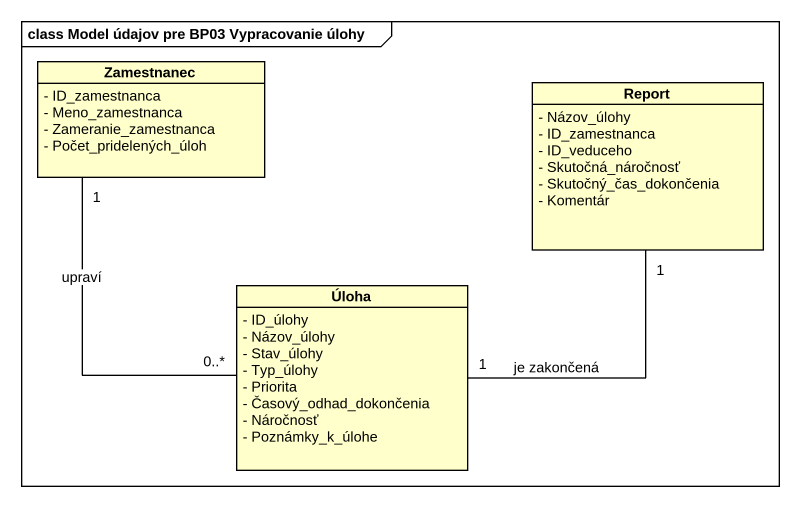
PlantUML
@startuml
mainframe class Model údajov pre BP03 Vypracovanie úlohy
hide circle
hide empty members
skinparam classAttributeIconSize 0
class Zamestnanec {
  - ID_zamestnanca
  - Meno_zamestnanca
  - Zameranie_zamestnanca
  - Počet_pridelených_úloh
}
class Report {
  - Názov_úlohy
  - ID_zamestnanca
  - ID_veduceho
  - Skutočná_náročnosť
  - Skutočný_čas_dokončenia
  - Komentár
}
class Úloha {
  - ID_úlohy
  - Názov_úlohy
  - Stav_úlohy
  - Typ_úlohy
  - Priorita
  - Časový_odhad_dokončenia
  - Náročnosť
  - Poznámky_k_úlohe
}
Zamestnanec "1" -- "0..*" Úloha : upraví
Úloha "1" -up- "1" Report : je zakončená
@enduml
